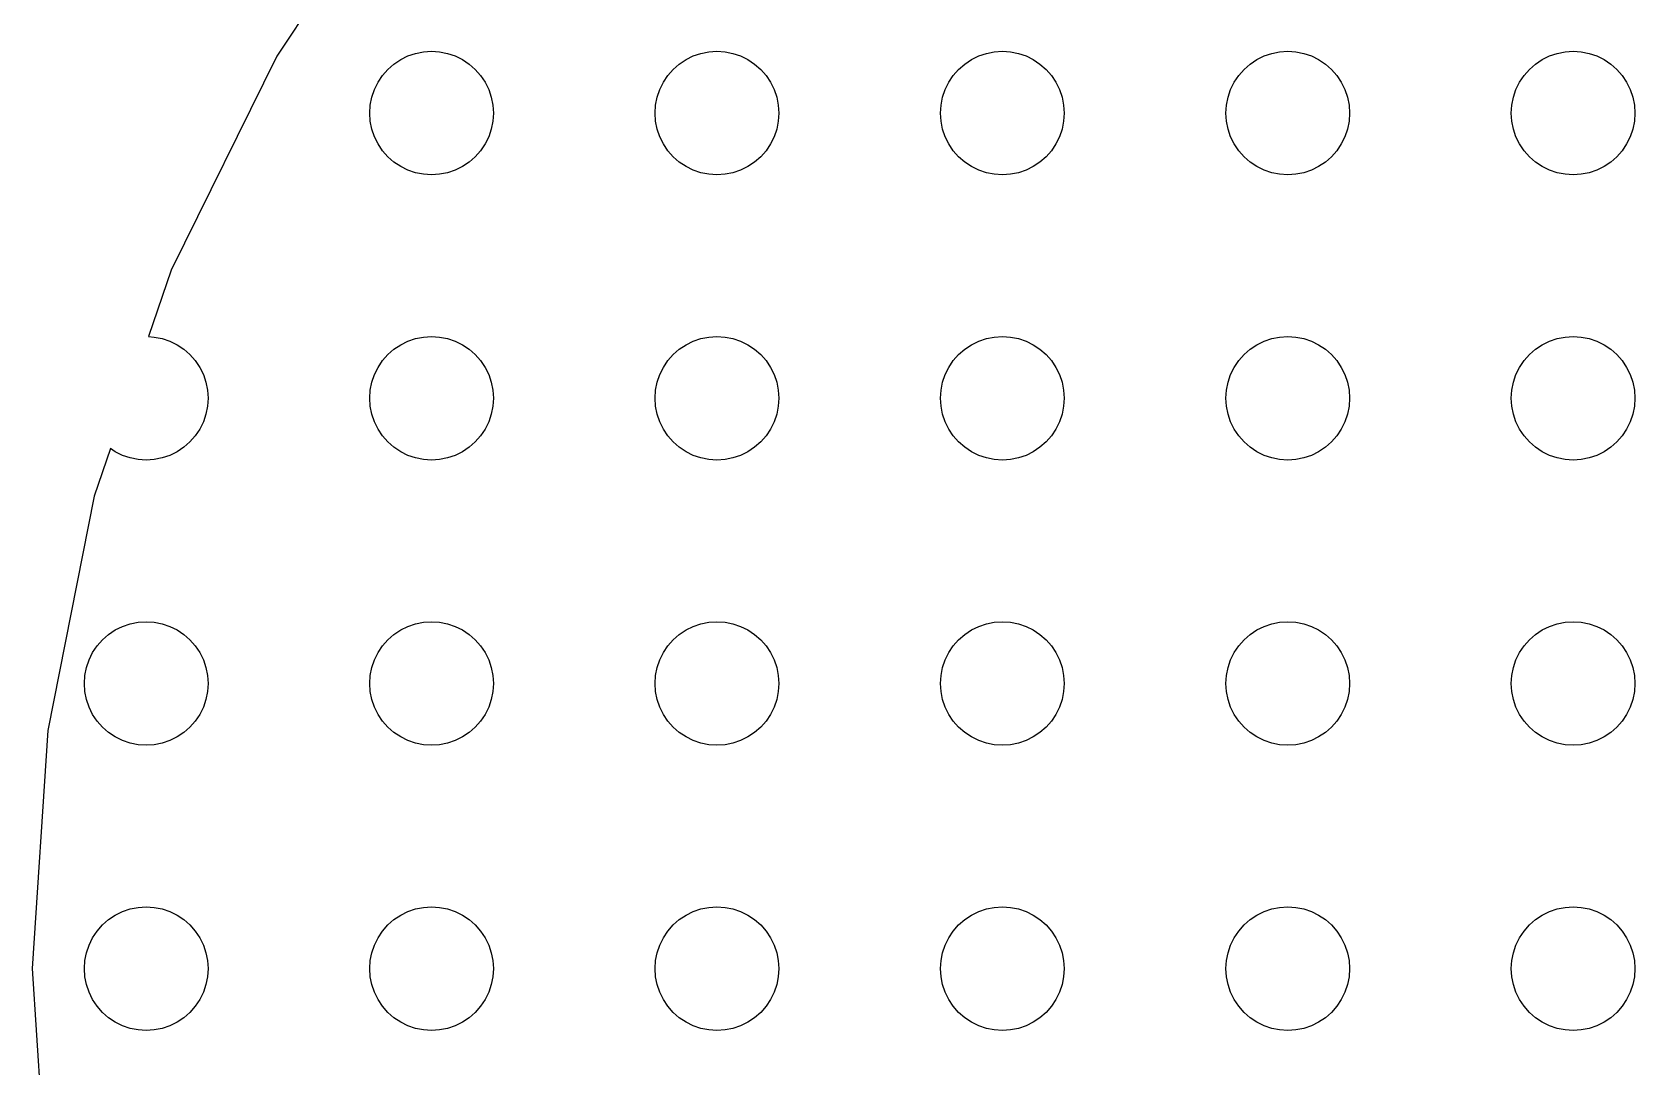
# Model space of a CAD drawing. Header units: metres. Extents: x -96 to 96, y -96 to 96.
# Drawn here: x -96 to -11.8, y -5.2 to 49.3 of the extents above; entities that cross this region are included whole.
import ezdxf

# ---------------------------------------------------------------- set-up
doc = ezdxf.new("R2010")
doc.units = ezdxf.units.M

msp = doc.modelspace()

# ---------------------------------------------------------------- linework, layer by layer
for p, q in [((-76.1619, 58.4411), (-83.1384, 48)), ((-76.2437, 48.0026), (-75.8412, 48.1393)), ((-75.8412, 48.1393), (-75.4242, 48.2222)), ((-75.4242, 48.2222), (-75, 48.25)), ((-75, 48.25), (-74.5758, 48.2222)), ((-74.5758, 48.2222), (-74.1588, 48.1393)), ((-74.1588, 48.1393), (-73.7563, 48.0026)), ((-61.2437, 48.0026), (-60.8412, 48.1393)), ((-60.8412, 48.1393), (-60.4242, 48.2222)), ((-60.4242, 48.2222), (-60, 48.25)), ((-60, 48.25), (-59.5758, 48.2222)), ((-59.5758, 48.2222), (-59.1588, 48.1393)), ((-59.1588, 48.1393), (-58.7563, 48.0026)), ((-46.2437, 48.0026), (-45.8412, 48.1393)), ((-45.8412, 48.1393), (-45.4242, 48.2222)), ((-45.4242, 48.2222), (-45, 48.25)), ((-45, 48.25), (-44.5758, 48.2222)), ((-44.5758, 48.2222), (-44.1588, 48.1393)), ((-44.1588, 48.1393), (-43.7563, 48.0026)), ((-31.2437, 48.0026), (-30.8412, 48.1393)), ((-30.8412, 48.1393), (-30.4242, 48.2222)), ((-30.4242, 48.2222), (-30, 48.25)), ((-30, 48.25), (-29.5758, 48.2222)), ((-29.5758, 48.2222), (-29.1588, 48.1393)), ((-29.1588, 48.1393), (-28.7563, 48.0026)), ((-16.2437, 48.0026), (-15.8412, 48.1393)), ((-15.8412, 48.1393), (-15.4242, 48.2222)), ((-15.4242, 48.2222), (-15, 48.25)), ((-15, 48.25), (-14.5758, 48.2222)), ((-14.5758, 48.2222), (-14.1588, 48.1393)), ((-14.1588, 48.1393), (-13.7563, 48.0026)), ((-83.1384, 48), (-88.6924, 36.7376)), ((-77.5784, 46.9785), (-77.2981, 47.2981)), ((-77.2981, 47.2981), (-76.9785, 47.5784)), ((-76.9785, 47.5784), (-76.625, 47.8146)), ((-76.625, 47.8146), (-76.2437, 48.0026)), ((-73.7563, 48.0026), (-73.375, 47.8146)), ((-73.375, 47.8146), (-73.0215, 47.5784)), ((-73.0215, 47.5784), (-72.7019, 47.2981)), ((-72.7019, 47.2981), (-72.4216, 46.9785)), ((-62.5784, 46.9785), (-62.2981, 47.2981)), ((-62.2981, 47.2981), (-61.9785, 47.5784)), ((-61.9785, 47.5784), (-61.625, 47.8146)), ((-61.625, 47.8146), (-61.2437, 48.0026)), ((-58.7563, 48.0026), (-58.375, 47.8146)), ((-58.375, 47.8146), (-58.0215, 47.5784)), ((-58.0215, 47.5784), (-57.7019, 47.2981)), ((-57.7019, 47.2981), (-57.4216, 46.9785)), ((-47.5784, 46.9785), (-47.2981, 47.2981)), ((-47.2981, 47.2981), (-46.9785, 47.5784)), ((-46.9785, 47.5784), (-46.625, 47.8146)), ((-46.625, 47.8146), (-46.2437, 48.0026)), ((-43.7563, 48.0026), (-43.375, 47.8146)), ((-43.375, 47.8146), (-43.0215, 47.5784)), ((-43.0215, 47.5784), (-42.7019, 47.2981)), ((-42.7019, 47.2981), (-42.4216, 46.9785)), ((-32.5784, 46.9785), (-32.2981, 47.2981)), ((-32.2981, 47.2981), (-31.9785, 47.5784)), ((-31.9785, 47.5784), (-31.625, 47.8146)), ((-31.625, 47.8146), (-31.2437, 48.0026)), ((-28.7563, 48.0026), (-28.375, 47.8146)), ((-28.375, 47.8146), (-28.0215, 47.5784)), ((-28.0215, 47.5784), (-27.7019, 47.2981)), ((-27.7019, 47.2981), (-27.4216, 46.9785)), ((-17.5784, 46.9785), (-17.2981, 47.2981)), ((-17.2981, 47.2981), (-16.9785, 47.5784)), ((-16.9785, 47.5784), (-16.625, 47.8146)), ((-16.625, 47.8146), (-16.2437, 48.0026)), ((-13.7563, 48.0026), (-13.375, 47.8146)), ((-13.375, 47.8146), (-13.0215, 47.5784)), ((-13.0215, 47.5784), (-12.7019, 47.2981)), ((-12.7019, 47.2981), (-12.4216, 46.9785)), ((-78.0026, 46.2437), (-77.8146, 46.625)), ((-77.8146, 46.625), (-77.5784, 46.9785)), ((-72.4216, 46.9785), (-72.1854, 46.625)), ((-72.1854, 46.625), (-71.9974, 46.2437)), ((-63.0026, 46.2437), (-62.8146, 46.625)), ((-62.8146, 46.625), (-62.5784, 46.9785)), ((-57.4216, 46.9785), (-57.1854, 46.625)), ((-57.1854, 46.625), (-56.9974, 46.2437)), ((-48.0026, 46.2437), (-47.8146, 46.625)), ((-47.8146, 46.625), (-47.5784, 46.9785)), ((-42.4216, 46.9785), (-42.1854, 46.625)), ((-42.1854, 46.625), (-41.9974, 46.2437)), ((-33.0026, 46.2437), (-32.8146, 46.625)), ((-32.8146, 46.625), (-32.5784, 46.9785)), ((-27.4216, 46.9785), (-27.1854, 46.625)), ((-27.1854, 46.625), (-26.9974, 46.2437)), ((-18.0026, 46.2437), (-17.8146, 46.625)), ((-17.8146, 46.625), (-17.5784, 46.9785)), ((-12.4216, 46.9785), (-12.1854, 46.625)), ((-12.1854, 46.625), (-11.9974, 46.2437)), ((-78.2222, 45.4242), (-78.1393, 45.8412)), ((-78.1393, 45.8412), (-78.0026, 46.2437)), ((-71.9974, 46.2437), (-71.8607, 45.8412)), ((-71.8607, 45.8412), (-71.7778, 45.4242)), ((-63.2222, 45.4242), (-63.1393, 45.8412)), ((-63.1393, 45.8412), (-63.0026, 46.2437)), ((-56.9974, 46.2437), (-56.8607, 45.8412)), ((-56.8607, 45.8412), (-56.7778, 45.4242)), ((-48.2222, 45.4242), (-48.1393, 45.8412)), ((-48.1393, 45.8412), (-48.0026, 46.2437)), ((-41.9974, 46.2437), (-41.8607, 45.8412)), ((-41.8607, 45.8412), (-41.7778, 45.4242)), ((-33.2222, 45.4242), (-33.1393, 45.8412)), ((-33.1393, 45.8412), (-33.0026, 46.2437)), ((-26.9974, 46.2437), (-26.8607, 45.8412)), ((-26.8607, 45.8412), (-26.7778, 45.4242)), ((-18.2222, 45.4242), (-18.1393, 45.8412)), ((-18.1393, 45.8412), (-18.0026, 46.2437)), ((-11.9974, 46.2437), (-11.8607, 45.8412)), ((-11.8607, 45.8412), (-11.7778, 45.4242)), ((-78.25, 45), (-78.2222, 45.4242)), ((-78.2222, 44.5758), (-78.25, 45)), ((-71.7778, 45.4242), (-71.75, 45)), ((-71.75, 45), (-71.7778, 44.5758)), ((-63.25, 45), (-63.2222, 45.4242)), ((-63.2222, 44.5758), (-63.25, 45)), ((-56.7778, 45.4242), (-56.75, 45)), ((-56.75, 45), (-56.7778, 44.5758)), ((-48.25, 45), (-48.2222, 45.4242)), ((-48.2222, 44.5758), (-48.25, 45)), ((-41.7778, 45.4242), (-41.75, 45)), ((-41.75, 45), (-41.7778, 44.5758)), ((-33.25, 45), (-33.2222, 45.4242)), ((-33.2222, 44.5758), (-33.25, 45)), ((-26.7778, 45.4242), (-26.75, 45)), ((-26.75, 45), (-26.7778, 44.5758)), ((-18.25, 45), (-18.2222, 45.4242)), ((-18.2222, 44.5758), (-18.25, 45)), ((-11.7778, 45.4242), (-11.75, 45)), ((-11.75, 45), (-11.7778, 44.5758)), ((-78.1393, 44.1588), (-78.2222, 44.5758)), ((-78.0026, 43.7563), (-78.1393, 44.1588)), ((-71.8607, 44.1588), (-71.9974, 43.7563)), ((-71.7778, 44.5758), (-71.8607, 44.1588)), ((-63.1393, 44.1588), (-63.2222, 44.5758)), ((-63.0026, 43.7563), (-63.1393, 44.1588)), ((-56.8607, 44.1588), (-56.9974, 43.7563)), ((-56.7778, 44.5758), (-56.8607, 44.1588)), ((-48.1393, 44.1588), (-48.2222, 44.5758)), ((-48.0026, 43.7563), (-48.1393, 44.1588)), ((-41.8607, 44.1588), (-41.9974, 43.7563)), ((-41.7778, 44.5758), (-41.8607, 44.1588)), ((-33.1393, 44.1588), (-33.2222, 44.5758)), ((-33.0026, 43.7563), (-33.1393, 44.1588)), ((-26.8607, 44.1588), (-26.9974, 43.7563)), ((-26.7778, 44.5758), (-26.8607, 44.1588)), ((-18.1393, 44.1588), (-18.2222, 44.5758)), ((-18.0026, 43.7563), (-18.1393, 44.1588)), ((-11.8607, 44.1588), (-11.9974, 43.7563)), ((-11.7778, 44.5758), (-11.8607, 44.1588)), ((-77.8146, 43.375), (-78.0026, 43.7563)), ((-77.5784, 43.0215), (-77.8146, 43.375)), ((-77.2981, 42.7019), (-77.5784, 43.0215)), ((-72.4216, 43.0215), (-72.7019, 42.7019)), ((-72.1854, 43.375), (-72.4216, 43.0215)), ((-71.9974, 43.7563), (-72.1854, 43.375)), ((-62.8146, 43.375), (-63.0026, 43.7563)), ((-62.5784, 43.0215), (-62.8146, 43.375)), ((-62.2981, 42.7019), (-62.5784, 43.0215)), ((-57.4216, 43.0215), (-57.7019, 42.7019)), ((-57.1854, 43.375), (-57.4216, 43.0215)), ((-56.9974, 43.7563), (-57.1854, 43.375)), ((-47.8146, 43.375), (-48.0026, 43.7563)), ((-47.5784, 43.0215), (-47.8146, 43.375)), ((-47.2981, 42.7019), (-47.5784, 43.0215)), ((-42.4216, 43.0215), (-42.7019, 42.7019)), ((-42.1854, 43.375), (-42.4216, 43.0215)), ((-41.9974, 43.7563), (-42.1854, 43.375)), ((-32.8146, 43.375), (-33.0026, 43.7563)), ((-32.5784, 43.0215), (-32.8146, 43.375)), ((-32.2981, 42.7019), (-32.5784, 43.0215)), ((-27.4216, 43.0215), (-27.7019, 42.7019)), ((-27.1854, 43.375), (-27.4216, 43.0215)), ((-26.9974, 43.7563), (-27.1854, 43.375)), ((-17.8146, 43.375), (-18.0026, 43.7563)), ((-17.5784, 43.0215), (-17.8146, 43.375)), ((-17.2981, 42.7019), (-17.5784, 43.0215)), ((-12.4216, 43.0215), (-12.7019, 42.7019)), ((-12.1854, 43.375), (-12.4216, 43.0215)), ((-11.9974, 43.7563), (-12.1854, 43.375)), ((-76.9785, 42.4216), (-77.2981, 42.7019)), ((-76.625, 42.1854), (-76.9785, 42.4216)), ((-76.2437, 41.9974), (-76.625, 42.1854)), ((-73.375, 42.1854), (-73.7563, 41.9974)), ((-73.0215, 42.4216), (-73.375, 42.1854)), ((-72.7019, 42.7019), (-73.0215, 42.4216)), ((-61.9785, 42.4216), (-62.2981, 42.7019)), ((-61.625, 42.1854), (-61.9785, 42.4216)), ((-61.2437, 41.9974), (-61.625, 42.1854)), ((-58.375, 42.1854), (-58.7563, 41.9974)), ((-58.0215, 42.4216), (-58.375, 42.1854)), ((-57.7019, 42.7019), (-58.0215, 42.4216)), ((-46.9785, 42.4216), (-47.2981, 42.7019)), ((-46.625, 42.1854), (-46.9785, 42.4216)), ((-46.2437, 41.9974), (-46.625, 42.1854)), ((-43.375, 42.1854), (-43.7563, 41.9974)), ((-43.0215, 42.4216), (-43.375, 42.1854)), ((-42.7019, 42.7019), (-43.0215, 42.4216)), ((-31.9785, 42.4216), (-32.2981, 42.7019)), ((-31.625, 42.1854), (-31.9785, 42.4216)), ((-31.2437, 41.9974), (-31.625, 42.1854)), ((-28.375, 42.1854), (-28.7563, 41.9974)), ((-28.0215, 42.4216), (-28.375, 42.1854)), ((-27.7019, 42.7019), (-28.0215, 42.4216)), ((-16.9785, 42.4216), (-17.2981, 42.7019)), ((-16.625, 42.1854), (-16.9785, 42.4216)), ((-16.2437, 41.9974), (-16.625, 42.1854)), ((-13.375, 42.1854), (-13.7563, 41.9974)), ((-13.0215, 42.4216), (-13.375, 42.1854)), ((-12.7019, 42.7019), (-13.0215, 42.4216)), ((-75.8412, 41.8607), (-76.2437, 41.9974)), ((-75.4242, 41.7778), (-75.8412, 41.8607)), ((-75, 41.75), (-75.4242, 41.7778)), ((-74.5758, 41.7778), (-75, 41.75)), ((-74.1588, 41.8607), (-74.5758, 41.7778)), ((-73.7563, 41.9974), (-74.1588, 41.8607)), ((-60.8412, 41.8607), (-61.2437, 41.9974)), ((-60.4242, 41.7778), (-60.8412, 41.8607)), ((-60, 41.75), (-60.4242, 41.7778)), ((-59.5758, 41.7778), (-60, 41.75)), ((-59.1588, 41.8607), (-59.5758, 41.7778)), ((-58.7563, 41.9974), (-59.1588, 41.8607)), ((-45.8412, 41.8607), (-46.2437, 41.9974)), ((-45.4242, 41.7778), (-45.8412, 41.8607)), ((-45, 41.75), (-45.4242, 41.7778)), ((-44.5758, 41.7778), (-45, 41.75)), ((-44.1588, 41.8607), (-44.5758, 41.7778)), ((-43.7563, 41.9974), (-44.1588, 41.8607)), ((-30.8412, 41.8607), (-31.2437, 41.9974)), ((-30.4242, 41.7778), (-30.8412, 41.8607)), ((-30, 41.75), (-30.4242, 41.7778)), ((-29.5758, 41.7778), (-30, 41.75)), ((-29.1588, 41.8607), (-29.5758, 41.7778)), ((-28.7563, 41.9974), (-29.1588, 41.8607)), ((-15.8412, 41.8607), (-16.2437, 41.9974)), ((-15.4242, 41.7778), (-15.8412, 41.8607)), ((-15, 41.75), (-15.4242, 41.7778)), ((-14.5758, 41.7778), (-15, 41.75)), ((-14.1588, 41.8607), (-14.5758, 41.7778)), ((-13.7563, 41.9974), (-14.1588, 41.8607)), ((-88.6924, 36.7376), (-89.879, 33.2421)), ((-89.879, 33.2421), (-89.5758, 33.2222)), ((-89.5758, 33.2222), (-89.1588, 33.1393)), ((-89.1588, 33.1393), (-88.7563, 33.0026)), ((-88.7563, 33.0026), (-88.375, 32.8146)), ((-76.625, 32.8146), (-76.2437, 33.0026)), ((-76.2437, 33.0026), (-75.8412, 33.1393)), ((-75.8412, 33.1393), (-75.4242, 33.2222)), ((-75.4242, 33.2222), (-75, 33.25)), ((-75, 33.25), (-74.5758, 33.2222)), ((-74.5758, 33.2222), (-74.1588, 33.1393)), ((-74.1588, 33.1393), (-73.7563, 33.0026)), ((-73.7563, 33.0026), (-73.375, 32.8146)), ((-61.625, 32.8146), (-61.2437, 33.0026)), ((-61.2437, 33.0026), (-60.8412, 33.1393)), ((-60.8412, 33.1393), (-60.4242, 33.2222)), ((-60.4242, 33.2222), (-60, 33.25)), ((-60, 33.25), (-59.5758, 33.2222)), ((-59.5758, 33.2222), (-59.1588, 33.1393)), ((-59.1588, 33.1393), (-58.7563, 33.0026)), ((-58.7563, 33.0026), (-58.375, 32.8146)), ((-46.625, 32.8146), (-46.2437, 33.0026)), ((-46.2437, 33.0026), (-45.8412, 33.1393)), ((-45.8412, 33.1393), (-45.4242, 33.2222)), ((-45.4242, 33.2222), (-45, 33.25)), ((-45, 33.25), (-44.5758, 33.2222)), ((-44.5758, 33.2222), (-44.1588, 33.1393)), ((-44.1588, 33.1393), (-43.7563, 33.0026)), ((-43.7563, 33.0026), (-43.375, 32.8146)), ((-31.625, 32.8146), (-31.2437, 33.0026)), ((-31.2437, 33.0026), (-30.8412, 33.1393)), ((-30.8412, 33.1393), (-30.4242, 33.2222)), ((-30.4242, 33.2222), (-30, 33.25)), ((-30, 33.25), (-29.5758, 33.2222)), ((-29.5758, 33.2222), (-29.1588, 33.1393)), ((-29.1588, 33.1393), (-28.7563, 33.0026)), ((-28.7563, 33.0026), (-28.375, 32.8146)), ((-16.625, 32.8146), (-16.2437, 33.0026)), ((-16.2437, 33.0026), (-15.8412, 33.1393)), ((-15.8412, 33.1393), (-15.4242, 33.2222)), ((-15.4242, 33.2222), (-15, 33.25)), ((-15, 33.25), (-14.5758, 33.2222)), ((-14.5758, 33.2222), (-14.1588, 33.1393)), ((-14.1588, 33.1393), (-13.7563, 33.0026)), ((-13.7563, 33.0026), (-13.375, 32.8146)), ((-88.375, 32.8146), (-88.0215, 32.5784)), ((-88.0215, 32.5784), (-87.7019, 32.2981)), ((-87.7019, 32.2981), (-87.4216, 31.9785)), ((-77.5784, 31.9785), (-77.2981, 32.2981)), ((-77.2981, 32.2981), (-76.9785, 32.5784)), ((-76.9785, 32.5784), (-76.625, 32.8146)), ((-73.375, 32.8146), (-73.0215, 32.5784)), ((-73.0215, 32.5784), (-72.7019, 32.2981)), ((-72.7019, 32.2981), (-72.4216, 31.9785)), ((-62.5784, 31.9785), (-62.2981, 32.2981)), ((-62.2981, 32.2981), (-61.9785, 32.5784)), ((-61.9785, 32.5784), (-61.625, 32.8146)), ((-58.375, 32.8146), (-58.0215, 32.5784)), ((-58.0215, 32.5784), (-57.7019, 32.2981)), ((-57.7019, 32.2981), (-57.4216, 31.9785)), ((-47.5784, 31.9785), (-47.2981, 32.2981)), ((-47.2981, 32.2981), (-46.9785, 32.5784)), ((-46.9785, 32.5784), (-46.625, 32.8146)), ((-43.375, 32.8146), (-43.0215, 32.5784)), ((-43.0215, 32.5784), (-42.7019, 32.2981)), ((-42.7019, 32.2981), (-42.4216, 31.9785)), ((-32.5784, 31.9785), (-32.2981, 32.2981)), ((-32.2981, 32.2981), (-31.9785, 32.5784)), ((-31.9785, 32.5784), (-31.625, 32.8146)), ((-28.375, 32.8146), (-28.0215, 32.5784)), ((-28.0215, 32.5784), (-27.7019, 32.2981)), ((-27.7019, 32.2981), (-27.4216, 31.9785)), ((-17.5784, 31.9785), (-17.2981, 32.2981)), ((-17.2981, 32.2981), (-16.9785, 32.5784)), ((-16.9785, 32.5784), (-16.625, 32.8146)), ((-13.375, 32.8146), (-13.0215, 32.5784)), ((-13.0215, 32.5784), (-12.7019, 32.2981)), ((-12.7019, 32.2981), (-12.4216, 31.9785)), ((-87.4216, 31.9785), (-87.1854, 31.625)), ((-87.1854, 31.625), (-86.9974, 31.2437)), ((-86.9974, 31.2437), (-86.8607, 30.8412)), ((-78.1393, 30.8412), (-78.0026, 31.2437)), ((-78.0026, 31.2437), (-77.8146, 31.625)), ((-77.8146, 31.625), (-77.5784, 31.9785)), ((-72.4216, 31.9785), (-72.1854, 31.625)), ((-72.1854, 31.625), (-71.9974, 31.2437)), ((-71.9974, 31.2437), (-71.8607, 30.8412)), ((-63.1393, 30.8412), (-63.0026, 31.2437)), ((-63.0026, 31.2437), (-62.8146, 31.625)), ((-62.8146, 31.625), (-62.5784, 31.9785)), ((-57.4216, 31.9785), (-57.1854, 31.625)), ((-57.1854, 31.625), (-56.9974, 31.2437)), ((-56.9974, 31.2437), (-56.8607, 30.8412)), ((-48.1393, 30.8412), (-48.0026, 31.2437)), ((-48.0026, 31.2437), (-47.8146, 31.625)), ((-47.8146, 31.625), (-47.5784, 31.9785)), ((-42.4216, 31.9785), (-42.1854, 31.625)), ((-42.1854, 31.625), (-41.9974, 31.2437)), ((-41.9974, 31.2437), (-41.8607, 30.8412)), ((-33.1393, 30.8412), (-33.0026, 31.2437)), ((-33.0026, 31.2437), (-32.8146, 31.625)), ((-32.8146, 31.625), (-32.5784, 31.9785)), ((-27.4216, 31.9785), (-27.1854, 31.625)), ((-27.1854, 31.625), (-26.9974, 31.2437)), ((-26.9974, 31.2437), (-26.8607, 30.8412)), ((-18.1393, 30.8412), (-18.0026, 31.2437)), ((-18.0026, 31.2437), (-17.8146, 31.625)), ((-17.8146, 31.625), (-17.5784, 31.9785)), ((-12.4216, 31.9785), (-12.1854, 31.625)), ((-12.1854, 31.625), (-11.9974, 31.2437)), ((-11.9974, 31.2437), (-11.8607, 30.8412)), ((-86.8607, 30.8412), (-86.7778, 30.4242)), ((-86.7778, 30.4242), (-86.75, 30)), ((-78.25, 30), (-78.2222, 30.4242)), ((-78.2222, 30.4242), (-78.1393, 30.8412)), ((-71.8607, 30.8412), (-71.7778, 30.4242)), ((-71.7778, 30.4242), (-71.75, 30)), ((-63.25, 30), (-63.2222, 30.4242)), ((-63.2222, 30.4242), (-63.1393, 30.8412)), ((-56.8607, 30.8412), (-56.7778, 30.4242)), ((-56.7778, 30.4242), (-56.75, 30)), ((-48.25, 30), (-48.2222, 30.4242)), ((-48.2222, 30.4242), (-48.1393, 30.8412)), ((-41.8607, 30.8412), (-41.7778, 30.4242)), ((-41.7778, 30.4242), (-41.75, 30)), ((-33.25, 30), (-33.2222, 30.4242)), ((-33.2222, 30.4242), (-33.1393, 30.8412)), ((-26.8607, 30.8412), (-26.7778, 30.4242)), ((-26.7778, 30.4242), (-26.75, 30)), ((-18.25, 30), (-18.2222, 30.4242)), ((-18.2222, 30.4242), (-18.1393, 30.8412)), ((-11.8607, 30.8412), (-11.7778, 30.4242)), ((-11.7778, 30.4242), (-11.75, 30)), ((-86.7778, 29.5758), (-86.8607, 29.1588)), ((-86.75, 30), (-86.7778, 29.5758)), ((-78.2222, 29.5758), (-78.25, 30)), ((-78.1393, 29.1588), (-78.2222, 29.5758)), ((-71.7778, 29.5758), (-71.8607, 29.1588)), ((-71.75, 30), (-71.7778, 29.5758)), ((-63.2222, 29.5758), (-63.25, 30)), ((-63.1393, 29.1588), (-63.2222, 29.5758)), ((-56.7778, 29.5758), (-56.8607, 29.1588)), ((-56.75, 30), (-56.7778, 29.5758)), ((-48.2222, 29.5758), (-48.25, 30)), ((-48.1393, 29.1588), (-48.2222, 29.5758)), ((-41.7778, 29.5758), (-41.8607, 29.1588)), ((-41.75, 30), (-41.7778, 29.5758)), ((-33.2222, 29.5758), (-33.25, 30)), ((-33.1393, 29.1588), (-33.2222, 29.5758)), ((-26.7778, 29.5758), (-26.8607, 29.1588)), ((-26.75, 30), (-26.7778, 29.5758)), ((-18.2222, 29.5758), (-18.25, 30)), ((-18.1393, 29.1588), (-18.2222, 29.5758)), ((-11.7778, 29.5758), (-11.8607, 29.1588)), ((-11.75, 30), (-11.7778, 29.5758)), ((-86.9974, 28.7563), (-87.1854, 28.375)), ((-86.8607, 29.1588), (-86.9974, 28.7563)), ((-78.0026, 28.7563), (-78.1393, 29.1588)), ((-77.8146, 28.375), (-78.0026, 28.7563)), ((-71.9974, 28.7563), (-72.1854, 28.375)), ((-71.8607, 29.1588), (-71.9974, 28.7563)), ((-63.0026, 28.7563), (-63.1393, 29.1588)), ((-62.8146, 28.375), (-63.0026, 28.7563)), ((-56.9974, 28.7563), (-57.1854, 28.375)), ((-56.8607, 29.1588), (-56.9974, 28.7563)), ((-48.0026, 28.7563), (-48.1393, 29.1588)), ((-47.8146, 28.375), (-48.0026, 28.7563)), ((-41.9974, 28.7563), (-42.1854, 28.375)), ((-41.8607, 29.1588), (-41.9974, 28.7563)), ((-33.0026, 28.7563), (-33.1393, 29.1588)), ((-32.8146, 28.375), (-33.0026, 28.7563)), ((-26.9974, 28.7563), (-27.1854, 28.375)), ((-26.8607, 29.1588), (-26.9974, 28.7563)), ((-18.0026, 28.7563), (-18.1393, 29.1588)), ((-17.8146, 28.375), (-18.0026, 28.7563)), ((-11.9974, 28.7563), (-12.1854, 28.375)), ((-11.8607, 29.1588), (-11.9974, 28.7563)), ((-87.4216, 28.0215), (-87.7019, 27.7019)), ((-87.1854, 28.375), (-87.4216, 28.0215)), ((-77.5784, 28.0215), (-77.8146, 28.375)), ((-77.2981, 27.7019), (-77.5784, 28.0215)), ((-72.4216, 28.0215), (-72.7019, 27.7019)), ((-72.1854, 28.375), (-72.4216, 28.0215)), ((-62.5784, 28.0215), (-62.8146, 28.375)), ((-62.2981, 27.7019), (-62.5784, 28.0215)), ((-57.4216, 28.0215), (-57.7019, 27.7019)), ((-57.1854, 28.375), (-57.4216, 28.0215)), ((-47.5784, 28.0215), (-47.8146, 28.375)), ((-47.2981, 27.7019), (-47.5784, 28.0215)), ((-42.4216, 28.0215), (-42.7019, 27.7019)), ((-42.1854, 28.375), (-42.4216, 28.0215)), ((-32.5784, 28.0215), (-32.8146, 28.375)), ((-32.2981, 27.7019), (-32.5784, 28.0215)), ((-27.4216, 28.0215), (-27.7019, 27.7019)), ((-27.1854, 28.375), (-27.4216, 28.0215)), ((-17.5784, 28.0215), (-17.8146, 28.375)), ((-17.2981, 27.7019), (-17.5784, 28.0215)), ((-12.4216, 28.0215), (-12.7019, 27.7019)), ((-12.1854, 28.375), (-12.4216, 28.0215)), ((-91.8777, 27.3542), (-92.7289, 24.8466)), ((-91.625, 27.1854), (-91.8777, 27.3542)), ((-91.2437, 26.9974), (-91.625, 27.1854)), ((-90.8412, 26.8607), (-91.2437, 26.9974)), ((-88.7563, 26.9974), (-89.1588, 26.8607)), ((-88.375, 27.1854), (-88.7563, 26.9974)), ((-88.0215, 27.4216), (-88.375, 27.1854)), ((-87.7019, 27.7019), (-88.0215, 27.4216)), ((-76.9785, 27.4216), (-77.2981, 27.7019)), ((-76.625, 27.1854), (-76.9785, 27.4216)), ((-76.2437, 26.9974), (-76.625, 27.1854)), ((-75.8412, 26.8607), (-76.2437, 26.9974)), ((-73.7563, 26.9974), (-74.1588, 26.8607)), ((-73.375, 27.1854), (-73.7563, 26.9974)), ((-73.0215, 27.4216), (-73.375, 27.1854)), ((-72.7019, 27.7019), (-73.0215, 27.4216)), ((-61.9785, 27.4216), (-62.2981, 27.7019)), ((-61.625, 27.1854), (-61.9785, 27.4216)), ((-61.2437, 26.9974), (-61.625, 27.1854)), ((-60.8412, 26.8607), (-61.2437, 26.9974)), ((-58.7563, 26.9974), (-59.1588, 26.8607)), ((-58.375, 27.1854), (-58.7563, 26.9974)), ((-58.0215, 27.4216), (-58.375, 27.1854)), ((-57.7019, 27.7019), (-58.0215, 27.4216)), ((-46.9785, 27.4216), (-47.2981, 27.7019)), ((-46.625, 27.1854), (-46.9785, 27.4216)), ((-46.2437, 26.9974), (-46.625, 27.1854)), ((-45.8412, 26.8607), (-46.2437, 26.9974)), ((-43.7563, 26.9974), (-44.1588, 26.8607)), ((-43.375, 27.1854), (-43.7563, 26.9974)), ((-43.0215, 27.4216), (-43.375, 27.1854)), ((-42.7019, 27.7019), (-43.0215, 27.4216)), ((-31.9785, 27.4216), (-32.2981, 27.7019)), ((-31.625, 27.1854), (-31.9785, 27.4216)), ((-31.2437, 26.9974), (-31.625, 27.1854)), ((-30.8412, 26.8607), (-31.2437, 26.9974)), ((-28.7563, 26.9974), (-29.1588, 26.8607)), ((-28.375, 27.1854), (-28.7563, 26.9974)), ((-28.0215, 27.4216), (-28.375, 27.1854)), ((-27.7019, 27.7019), (-28.0215, 27.4216)), ((-16.9785, 27.4216), (-17.2981, 27.7019)), ((-16.625, 27.1854), (-16.9785, 27.4216)), ((-16.2437, 26.9974), (-16.625, 27.1854)), ((-15.8412, 26.8607), (-16.2437, 26.9974)), ((-13.7563, 26.9974), (-14.1588, 26.8607)), ((-13.375, 27.1854), (-13.7563, 26.9974)), ((-13.0215, 27.4216), (-13.375, 27.1854)), ((-12.7019, 27.7019), (-13.0215, 27.4216)), ((-90.4242, 26.7778), (-90.8412, 26.8607)), ((-90, 26.75), (-90.4242, 26.7778)), ((-89.5758, 26.7778), (-90, 26.75)), ((-89.1588, 26.8607), (-89.5758, 26.7778)), ((-75.4242, 26.7778), (-75.8412, 26.8607)), ((-75, 26.75), (-75.4242, 26.7778)), ((-74.5758, 26.7778), (-75, 26.75)), ((-74.1588, 26.8607), (-74.5758, 26.7778)), ((-60.4242, 26.7778), (-60.8412, 26.8607)), ((-60, 26.75), (-60.4242, 26.7778)), ((-59.5758, 26.7778), (-60, 26.75)), ((-59.1588, 26.8607), (-59.5758, 26.7778)), ((-45.4242, 26.7778), (-45.8412, 26.8607)), ((-45, 26.75), (-45.4242, 26.7778)), ((-44.5758, 26.7778), (-45, 26.75)), ((-44.1588, 26.8607), (-44.5758, 26.7778)), ((-30.4242, 26.7778), (-30.8412, 26.8607)), ((-30, 26.75), (-30.4242, 26.7778)), ((-29.5758, 26.7778), (-30, 26.75)), ((-29.1588, 26.8607), (-29.5758, 26.7778)), ((-15.4242, 26.7778), (-15.8412, 26.8607)), ((-15, 26.75), (-15.4242, 26.7778)), ((-14.5758, 26.7778), (-15, 26.75)), ((-14.1588, 26.8607), (-14.5758, 26.7778)), ((-92.7289, 24.8466), (-95.1787, 12.5305)), ((-91.9785, 17.5784), (-91.625, 17.8146)), ((-91.625, 17.8146), (-91.2437, 18.0026)), ((-91.2437, 18.0026), (-90.8412, 18.1393)), ((-90.8412, 18.1393), (-90.4242, 18.2222)), ((-90.4242, 18.2222), (-90, 18.25)), ((-90, 18.25), (-89.5758, 18.2222)), ((-89.5758, 18.2222), (-89.1588, 18.1393)), ((-89.1588, 18.1393), (-88.7563, 18.0026)), ((-88.7563, 18.0026), (-88.375, 17.8146)), ((-88.375, 17.8146), (-88.0215, 17.5784)), ((-76.9785, 17.5784), (-76.625, 17.8146)), ((-76.625, 17.8146), (-76.2437, 18.0026)), ((-76.2437, 18.0026), (-75.8412, 18.1393)), ((-75.8412, 18.1393), (-75.4242, 18.2222)), ((-75.4242, 18.2222), (-75, 18.25)), ((-75, 18.25), (-74.5758, 18.2222)), ((-74.5758, 18.2222), (-74.1588, 18.1393)), ((-74.1588, 18.1393), (-73.7563, 18.0026)), ((-73.7563, 18.0026), (-73.375, 17.8146)), ((-73.375, 17.8146), (-73.0215, 17.5784)), ((-61.9785, 17.5784), (-61.625, 17.8146)), ((-61.625, 17.8146), (-61.2437, 18.0026)), ((-61.2437, 18.0026), (-60.8412, 18.1393)), ((-60.8412, 18.1393), (-60.4242, 18.2222)), ((-60.4242, 18.2222), (-60, 18.25)), ((-60, 18.25), (-59.5758, 18.2222)), ((-59.5758, 18.2222), (-59.1588, 18.1393)), ((-59.1588, 18.1393), (-58.7563, 18.0026)), ((-58.7563, 18.0026), (-58.375, 17.8146)), ((-58.375, 17.8146), (-58.0215, 17.5784)), ((-46.9785, 17.5784), (-46.625, 17.8146)), ((-46.625, 17.8146), (-46.2437, 18.0026)), ((-46.2437, 18.0026), (-45.8412, 18.1393)), ((-45.8412, 18.1393), (-45.4242, 18.2222)), ((-45.4242, 18.2222), (-45, 18.25)), ((-45, 18.25), (-44.5758, 18.2222)), ((-44.5758, 18.2222), (-44.1588, 18.1393)), ((-44.1588, 18.1393), (-43.7563, 18.0026)), ((-43.7563, 18.0026), (-43.375, 17.8146)), ((-43.375, 17.8146), (-43.0215, 17.5784)), ((-31.9785, 17.5784), (-31.625, 17.8146)), ((-31.625, 17.8146), (-31.2437, 18.0026)), ((-31.2437, 18.0026), (-30.8412, 18.1393)), ((-30.8412, 18.1393), (-30.4242, 18.2222)), ((-30.4242, 18.2222), (-30, 18.25)), ((-30, 18.25), (-29.5758, 18.2222)), ((-29.5758, 18.2222), (-29.1588, 18.1393)), ((-29.1588, 18.1393), (-28.7563, 18.0026)), ((-28.7563, 18.0026), (-28.375, 17.8146)), ((-28.375, 17.8146), (-28.0215, 17.5784)), ((-16.9785, 17.5784), (-16.625, 17.8146)), ((-16.625, 17.8146), (-16.2437, 18.0026)), ((-16.2437, 18.0026), (-15.8412, 18.1393)), ((-15.8412, 18.1393), (-15.4242, 18.2222)), ((-15.4242, 18.2222), (-15, 18.25)), ((-15, 18.25), (-14.5758, 18.2222)), ((-14.5758, 18.2222), (-14.1588, 18.1393)), ((-14.1588, 18.1393), (-13.7563, 18.0026)), ((-13.7563, 18.0026), (-13.375, 17.8146)), ((-13.375, 17.8146), (-13.0215, 17.5784)), ((-92.8146, 16.625), (-92.5784, 16.9785)), ((-92.5784, 16.9785), (-92.2981, 17.2981)), ((-92.2981, 17.2981), (-91.9785, 17.5784)), ((-88.0215, 17.5784), (-87.7019, 17.2981)), ((-87.7019, 17.2981), (-87.4216, 16.9785)), ((-87.4216, 16.9785), (-87.1854, 16.625)), ((-77.8146, 16.625), (-77.5784, 16.9785)), ((-77.5784, 16.9785), (-77.2981, 17.2981)), ((-77.2981, 17.2981), (-76.9785, 17.5784)), ((-73.0215, 17.5784), (-72.7019, 17.2981)), ((-72.7019, 17.2981), (-72.4216, 16.9785)), ((-72.4216, 16.9785), (-72.1854, 16.625)), ((-62.8146, 16.625), (-62.5784, 16.9785)), ((-62.5784, 16.9785), (-62.2981, 17.2981)), ((-62.2981, 17.2981), (-61.9785, 17.5784)), ((-58.0215, 17.5784), (-57.7019, 17.2981)), ((-57.7019, 17.2981), (-57.4216, 16.9785)), ((-57.4216, 16.9785), (-57.1854, 16.625)), ((-47.8146, 16.625), (-47.5784, 16.9785)), ((-47.5784, 16.9785), (-47.2981, 17.2981)), ((-47.2981, 17.2981), (-46.9785, 17.5784)), ((-43.0215, 17.5784), (-42.7019, 17.2981)), ((-42.7019, 17.2981), (-42.4216, 16.9785)), ((-42.4216, 16.9785), (-42.1854, 16.625)), ((-32.8146, 16.625), (-32.5784, 16.9785)), ((-32.5784, 16.9785), (-32.2981, 17.2981)), ((-32.2981, 17.2981), (-31.9785, 17.5784)), ((-28.0215, 17.5784), (-27.7019, 17.2981)), ((-27.7019, 17.2981), (-27.4216, 16.9785)), ((-27.4216, 16.9785), (-27.1854, 16.625)), ((-17.8146, 16.625), (-17.5784, 16.9785)), ((-17.5784, 16.9785), (-17.2981, 17.2981)), ((-17.2981, 17.2981), (-16.9785, 17.5784)), ((-13.0215, 17.5784), (-12.7019, 17.2981)), ((-12.7019, 17.2981), (-12.4216, 16.9785)), ((-12.4216, 16.9785), (-12.1854, 16.625)), ((-93.1393, 15.8412), (-93.0026, 16.2437)), ((-93.0026, 16.2437), (-92.8146, 16.625)), ((-87.1854, 16.625), (-86.9974, 16.2437)), ((-86.9974, 16.2437), (-86.8607, 15.8412)), ((-78.1393, 15.8412), (-78.0026, 16.2437)), ((-78.0026, 16.2437), (-77.8146, 16.625)), ((-72.1854, 16.625), (-71.9974, 16.2437)), ((-71.9974, 16.2437), (-71.8607, 15.8412)), ((-63.1393, 15.8412), (-63.0026, 16.2437)), ((-63.0026, 16.2437), (-62.8146, 16.625)), ((-57.1854, 16.625), (-56.9974, 16.2437)), ((-56.9974, 16.2437), (-56.8607, 15.8412)), ((-48.1393, 15.8412), (-48.0026, 16.2437)), ((-48.0026, 16.2437), (-47.8146, 16.625)), ((-42.1854, 16.625), (-41.9974, 16.2437)), ((-41.9974, 16.2437), (-41.8607, 15.8412)), ((-33.1393, 15.8412), (-33.0026, 16.2437)), ((-33.0026, 16.2437), (-32.8146, 16.625)), ((-27.1854, 16.625), (-26.9974, 16.2437)), ((-26.9974, 16.2437), (-26.8607, 15.8412)), ((-18.1393, 15.8412), (-18.0026, 16.2437)), ((-18.0026, 16.2437), (-17.8146, 16.625)), ((-12.1854, 16.625), (-11.9974, 16.2437)), ((-11.9974, 16.2437), (-11.8607, 15.8412)), ((-93.25, 15), (-93.2222, 15.4242)), ((-93.2222, 15.4242), (-93.1393, 15.8412)), ((-86.8607, 15.8412), (-86.7778, 15.4242)), ((-86.7778, 15.4242), (-86.75, 15)), ((-78.25, 15), (-78.2222, 15.4242)), ((-78.2222, 15.4242), (-78.1393, 15.8412)), ((-71.8607, 15.8412), (-71.7778, 15.4242)), ((-71.7778, 15.4242), (-71.75, 15)), ((-63.25, 15), (-63.2222, 15.4242)), ((-63.2222, 15.4242), (-63.1393, 15.8412)), ((-56.8607, 15.8412), (-56.7778, 15.4242)), ((-56.7778, 15.4242), (-56.75, 15)), ((-48.25, 15), (-48.2222, 15.4242)), ((-48.2222, 15.4242), (-48.1393, 15.8412)), ((-41.8607, 15.8412), (-41.7778, 15.4242)), ((-41.7778, 15.4242), (-41.75, 15)), ((-33.25, 15), (-33.2222, 15.4242)), ((-33.2222, 15.4242), (-33.1393, 15.8412)), ((-26.8607, 15.8412), (-26.7778, 15.4242)), ((-26.7778, 15.4242), (-26.75, 15)), ((-18.25, 15), (-18.2222, 15.4242)), ((-18.2222, 15.4242), (-18.1393, 15.8412)), ((-11.8607, 15.8412), (-11.7778, 15.4242)), ((-11.7778, 15.4242), (-11.75, 15)), ((-93.2222, 14.5758), (-93.25, 15)), ((-93.1393, 14.1588), (-93.2222, 14.5758)), ((-86.7778, 14.5758), (-86.8607, 14.1588)), ((-86.75, 15), (-86.7778, 14.5758)), ((-78.2222, 14.5758), (-78.25, 15)), ((-78.1393, 14.1588), (-78.2222, 14.5758)), ((-71.7778, 14.5758), (-71.8607, 14.1588)), ((-71.75, 15), (-71.7778, 14.5758)), ((-63.2222, 14.5758), (-63.25, 15)), ((-63.1393, 14.1588), (-63.2222, 14.5758)), ((-56.7778, 14.5758), (-56.8607, 14.1588)), ((-56.75, 15), (-56.7778, 14.5758)), ((-48.2222, 14.5758), (-48.25, 15)), ((-48.1393, 14.1588), (-48.2222, 14.5758)), ((-41.7778, 14.5758), (-41.8607, 14.1588)), ((-41.75, 15), (-41.7778, 14.5758)), ((-33.2222, 14.5758), (-33.25, 15)), ((-33.1393, 14.1588), (-33.2222, 14.5758)), ((-26.7778, 14.5758), (-26.8607, 14.1588)), ((-26.75, 15), (-26.7778, 14.5758)), ((-18.2222, 14.5758), (-18.25, 15)), ((-18.1393, 14.1588), (-18.2222, 14.5758)), ((-11.7778, 14.5758), (-11.8607, 14.1588)), ((-11.75, 15), (-11.7778, 14.5758)), ((-93.0026, 13.7563), (-93.1393, 14.1588)), ((-92.8146, 13.375), (-93.0026, 13.7563)), ((-86.9974, 13.7563), (-87.1854, 13.375)), ((-86.8607, 14.1588), (-86.9974, 13.7563)), ((-78.0026, 13.7563), (-78.1393, 14.1588)), ((-77.8146, 13.375), (-78.0026, 13.7563)), ((-71.9974, 13.7563), (-72.1854, 13.375)), ((-71.8607, 14.1588), (-71.9974, 13.7563)), ((-63.0026, 13.7563), (-63.1393, 14.1588)), ((-62.8146, 13.375), (-63.0026, 13.7563)), ((-56.9974, 13.7563), (-57.1854, 13.375)), ((-56.8607, 14.1588), (-56.9974, 13.7563)), ((-48.0026, 13.7563), (-48.1393, 14.1588)), ((-47.8146, 13.375), (-48.0026, 13.7563)), ((-41.9974, 13.7563), (-42.1854, 13.375)), ((-41.8607, 14.1588), (-41.9974, 13.7563)), ((-33.0026, 13.7563), (-33.1393, 14.1588)), ((-32.8146, 13.375), (-33.0026, 13.7563)), ((-26.9974, 13.7563), (-27.1854, 13.375)), ((-26.8607, 14.1588), (-26.9974, 13.7563)), ((-18.0026, 13.7563), (-18.1393, 14.1588)), ((-17.8146, 13.375), (-18.0026, 13.7563)), ((-11.9974, 13.7563), (-12.1854, 13.375)), ((-11.8607, 14.1588), (-11.9974, 13.7563)), ((-92.5784, 13.0215), (-92.8146, 13.375)), ((-92.2981, 12.7019), (-92.5784, 13.0215)), ((-91.9785, 12.4216), (-92.2981, 12.7019)), ((-87.7019, 12.7019), (-88.0215, 12.4216)), ((-87.4216, 13.0215), (-87.7019, 12.7019)), ((-87.1854, 13.375), (-87.4216, 13.0215)), ((-77.5784, 13.0215), (-77.8146, 13.375)), ((-77.2981, 12.7019), (-77.5784, 13.0215)), ((-76.9785, 12.4216), (-77.2981, 12.7019)), ((-72.7019, 12.7019), (-73.0215, 12.4216)), ((-72.4216, 13.0215), (-72.7019, 12.7019)), ((-72.1854, 13.375), (-72.4216, 13.0215)), ((-62.5784, 13.0215), (-62.8146, 13.375)), ((-62.2981, 12.7019), (-62.5784, 13.0215)), ((-61.9785, 12.4216), (-62.2981, 12.7019)), ((-57.7019, 12.7019), (-58.0215, 12.4216)), ((-57.4216, 13.0215), (-57.7019, 12.7019)), ((-57.1854, 13.375), (-57.4216, 13.0215)), ((-47.5784, 13.0215), (-47.8146, 13.375)), ((-47.2981, 12.7019), (-47.5784, 13.0215)), ((-46.9785, 12.4216), (-47.2981, 12.7019)), ((-42.7019, 12.7019), (-43.0215, 12.4216)), ((-42.4216, 13.0215), (-42.7019, 12.7019)), ((-42.1854, 13.375), (-42.4216, 13.0215)), ((-32.5784, 13.0215), (-32.8146, 13.375)), ((-32.2981, 12.7019), (-32.5784, 13.0215)), ((-31.9785, 12.4216), (-32.2981, 12.7019)), ((-27.7019, 12.7019), (-28.0215, 12.4216)), ((-27.4216, 13.0215), (-27.7019, 12.7019)), ((-27.1854, 13.375), (-27.4216, 13.0215)), ((-17.5784, 13.0215), (-17.8146, 13.375)), ((-17.2981, 12.7019), (-17.5784, 13.0215)), ((-16.9785, 12.4216), (-17.2981, 12.7019)), ((-12.7019, 12.7019), (-13.0215, 12.4216)), ((-12.4216, 13.0215), (-12.7019, 12.7019)), ((-12.1854, 13.375), (-12.4216, 13.0215)), ((-95.1787, 12.5305), (-96, 0)), ((-91.625, 12.1854), (-91.9785, 12.4216)), ((-91.2437, 11.9974), (-91.625, 12.1854)), ((-90.8412, 11.8607), (-91.2437, 11.9974)), ((-90.4242, 11.7778), (-90.8412, 11.8607)), ((-89.1588, 11.8607), (-89.5758, 11.7778)), ((-88.7563, 11.9974), (-89.1588, 11.8607)), ((-88.375, 12.1854), (-88.7563, 11.9974)), ((-88.0215, 12.4216), (-88.375, 12.1854)), ((-76.625, 12.1854), (-76.9785, 12.4216)), ((-76.2437, 11.9974), (-76.625, 12.1854)), ((-75.8412, 11.8607), (-76.2437, 11.9974)), ((-75.4242, 11.7778), (-75.8412, 11.8607)), ((-74.1588, 11.8607), (-74.5758, 11.7778)), ((-73.7563, 11.9974), (-74.1588, 11.8607)), ((-73.375, 12.1854), (-73.7563, 11.9974)), ((-73.0215, 12.4216), (-73.375, 12.1854)), ((-61.625, 12.1854), (-61.9785, 12.4216)), ((-61.2437, 11.9974), (-61.625, 12.1854)), ((-60.8412, 11.8607), (-61.2437, 11.9974)), ((-60.4242, 11.7778), (-60.8412, 11.8607)), ((-59.1588, 11.8607), (-59.5758, 11.7778)), ((-58.7563, 11.9974), (-59.1588, 11.8607)), ((-58.375, 12.1854), (-58.7563, 11.9974)), ((-58.0215, 12.4216), (-58.375, 12.1854)), ((-46.625, 12.1854), (-46.9785, 12.4216)), ((-46.2437, 11.9974), (-46.625, 12.1854)), ((-45.8412, 11.8607), (-46.2437, 11.9974)), ((-45.4242, 11.7778), (-45.8412, 11.8607)), ((-44.1588, 11.8607), (-44.5758, 11.7778)), ((-43.7563, 11.9974), (-44.1588, 11.8607)), ((-43.375, 12.1854), (-43.7563, 11.9974)), ((-43.0215, 12.4216), (-43.375, 12.1854)), ((-31.625, 12.1854), (-31.9785, 12.4216)), ((-31.2437, 11.9974), (-31.625, 12.1854)), ((-30.8412, 11.8607), (-31.2437, 11.9974)), ((-30.4242, 11.7778), (-30.8412, 11.8607)), ((-29.1588, 11.8607), (-29.5758, 11.7778)), ((-28.7563, 11.9974), (-29.1588, 11.8607)), ((-28.375, 12.1854), (-28.7563, 11.9974)), ((-28.0215, 12.4216), (-28.375, 12.1854)), ((-16.625, 12.1854), (-16.9785, 12.4216)), ((-16.2437, 11.9974), (-16.625, 12.1854)), ((-15.8412, 11.8607), (-16.2437, 11.9974)), ((-15.4242, 11.7778), (-15.8412, 11.8607)), ((-14.1588, 11.8607), (-14.5758, 11.7778)), ((-13.7563, 11.9974), (-14.1588, 11.8607)), ((-13.375, 12.1854), (-13.7563, 11.9974)), ((-13.0215, 12.4216), (-13.375, 12.1854)), ((-90, 11.75), (-90.4242, 11.7778)), ((-89.5758, 11.7778), (-90, 11.75)), ((-75, 11.75), (-75.4242, 11.7778)), ((-74.5758, 11.7778), (-75, 11.75)), ((-60, 11.75), (-60.4242, 11.7778)), ((-59.5758, 11.7778), (-60, 11.75)), ((-45, 11.75), (-45.4242, 11.7778)), ((-44.5758, 11.7778), (-45, 11.75)), ((-30, 11.75), (-30.4242, 11.7778)), ((-29.5758, 11.7778), (-30, 11.75)), ((-15, 11.75), (-15.4242, 11.7778)), ((-14.5758, 11.7778), (-15, 11.75)), ((-92.2981, 2.2981), (-91.9785, 2.57838)), ((-91.9785, 2.57838), (-91.625, 2.81458)), ((-91.625, 2.81458), (-91.2437, 3.00259)), ((-91.2437, 3.00259), (-90.8412, 3.13925)), ((-90.8412, 3.13925), (-90.4242, 3.22218)), ((-90.4242, 3.22218), (-90, 3.25)), ((-90, 3.25), (-89.5758, 3.22218)), ((-89.5758, 3.22218), (-89.1588, 3.13925)), ((-89.1588, 3.13925), (-88.7563, 3.00259)), ((-88.7563, 3.00259), (-88.375, 2.81458)), ((-88.375, 2.81458), (-88.0215, 2.57838)), ((-88.0215, 2.57838), (-87.7019, 2.2981)), ((-77.2981, 2.2981), (-76.9785, 2.57838)), ((-76.9785, 2.57838), (-76.625, 2.81458)), ((-76.625, 2.81458), (-76.2437, 3.00259)), ((-76.2437, 3.00259), (-75.8412, 3.13925)), ((-75.8412, 3.13925), (-75.4242, 3.22218)), ((-75.4242, 3.22218), (-75, 3.25)), ((-75, 3.25), (-74.5758, 3.22218)), ((-74.5758, 3.22218), (-74.1588, 3.13925)), ((-74.1588, 3.13925), (-73.7563, 3.00259)), ((-73.7563, 3.00259), (-73.375, 2.81458)), ((-73.375, 2.81458), (-73.0215, 2.57838)), ((-73.0215, 2.57838), (-72.7019, 2.2981)), ((-62.2981, 2.2981), (-61.9785, 2.57838)), ((-61.9785, 2.57838), (-61.625, 2.81458)), ((-61.625, 2.81458), (-61.2437, 3.00259)), ((-61.2437, 3.00259), (-60.8412, 3.13925)), ((-60.8412, 3.13925), (-60.4242, 3.22218)), ((-60.4242, 3.22218), (-60, 3.25)), ((-60, 3.25), (-59.5758, 3.22218)), ((-59.5758, 3.22218), (-59.1588, 3.13925)), ((-59.1588, 3.13925), (-58.7563, 3.00259)), ((-58.7563, 3.00259), (-58.375, 2.81458)), ((-58.375, 2.81458), (-58.0215, 2.57838)), ((-58.0215, 2.57838), (-57.7019, 2.2981)), ((-47.2981, 2.2981), (-46.9785, 2.57838)), ((-46.9785, 2.57838), (-46.625, 2.81458)), ((-46.625, 2.81458), (-46.2437, 3.00259)), ((-46.2437, 3.00259), (-45.8412, 3.13925)), ((-45.8412, 3.13925), (-45.4242, 3.22218)), ((-45.4242, 3.22218), (-45, 3.25)), ((-45, 3.25), (-44.5758, 3.22218)), ((-44.5758, 3.22218), (-44.1588, 3.13925)), ((-44.1588, 3.13925), (-43.7563, 3.00259)), ((-43.7563, 3.00259), (-43.375, 2.81458)), ((-43.375, 2.81458), (-43.0215, 2.57838)), ((-43.0215, 2.57838), (-42.7019, 2.2981)), ((-32.2981, 2.2981), (-31.9785, 2.57838)), ((-31.9785, 2.57838), (-31.625, 2.81458)), ((-31.625, 2.81458), (-31.2437, 3.00259)), ((-31.2437, 3.00259), (-30.8412, 3.13925)), ((-30.8412, 3.13925), (-30.4242, 3.22218)), ((-30.4242, 3.22218), (-30, 3.25)), ((-30, 3.25), (-29.5758, 3.22218)), ((-29.5758, 3.22218), (-29.1588, 3.13925)), ((-29.1588, 3.13925), (-28.7563, 3.00259)), ((-28.7563, 3.00259), (-28.375, 2.81458)), ((-28.375, 2.81458), (-28.0215, 2.57838)), ((-28.0215, 2.57838), (-27.7019, 2.2981)), ((-17.2981, 2.2981), (-16.9785, 2.57838)), ((-16.9785, 2.57838), (-16.625, 2.81458)), ((-16.625, 2.81458), (-16.2437, 3.00259)), ((-16.2437, 3.00259), (-15.8412, 3.13925)), ((-15.8412, 3.13925), (-15.4242, 3.22218)), ((-15.4242, 3.22218), (-15, 3.25)), ((-15, 3.25), (-14.5758, 3.22218)), ((-14.5758, 3.22218), (-14.1588, 3.13925)), ((-14.1588, 3.13925), (-13.7563, 3.00259)), ((-13.7563, 3.00259), (-13.375, 2.81458)), ((-13.375, 2.81458), (-13.0215, 2.57838)), ((-13.0215, 2.57838), (-12.7019, 2.2981)), ((-92.8146, 1.625), (-92.5784, 1.97847)), ((-92.5784, 1.97847), (-92.2981, 2.2981)), ((-87.7019, 2.2981), (-87.4216, 1.97847)), ((-87.4216, 1.97847), (-87.1854, 1.625)), ((-77.8146, 1.625), (-77.5784, 1.97847)), ((-77.5784, 1.97847), (-77.2981, 2.2981)), ((-72.7019, 2.2981), (-72.4216, 1.97847)), ((-72.4216, 1.97847), (-72.1854, 1.625)), ((-62.8146, 1.625), (-62.5784, 1.97847)), ((-62.5784, 1.97847), (-62.2981, 2.2981)), ((-57.7019, 2.2981), (-57.4216, 1.97847)), ((-57.4216, 1.97847), (-57.1854, 1.625)), ((-47.8146, 1.625), (-47.5784, 1.97847)), ((-47.5784, 1.97847), (-47.2981, 2.2981)), ((-42.7019, 2.2981), (-42.4216, 1.97847)), ((-42.4216, 1.97847), (-42.1854, 1.625)), ((-32.8146, 1.625), (-32.5784, 1.97847)), ((-32.5784, 1.97847), (-32.2981, 2.2981)), ((-27.7019, 2.2981), (-27.4216, 1.97847)), ((-27.4216, 1.97847), (-27.1854, 1.625)), ((-17.8146, 1.625), (-17.5784, 1.97847)), ((-17.5784, 1.97847), (-17.2981, 2.2981)), ((-12.7019, 2.2981), (-12.4216, 1.97847)), ((-12.4216, 1.97847), (-12.1854, 1.625)), ((-93.1393, 0.84116), (-93.0026, 1.24371)), ((-93.0026, 1.24371), (-92.8146, 1.625)), ((-87.1854, 1.625), (-86.9974, 1.24371)), ((-86.9974, 1.24371), (-86.8607, 0.84116)), ((-78.1393, 0.84116), (-78.0026, 1.24371)), ((-78.0026, 1.24371), (-77.8146, 1.625)), ((-72.1854, 1.625), (-71.9974, 1.24371)), ((-71.9974, 1.24371), (-71.8607, 0.84116)), ((-63.1393, 0.84116), (-63.0026, 1.24371)), ((-63.0026, 1.24371), (-62.8146, 1.625)), ((-57.1854, 1.625), (-56.9974, 1.24371)), ((-56.9974, 1.24371), (-56.8607, 0.84116)), ((-48.1393, 0.84116), (-48.0026, 1.24371)), ((-48.0026, 1.24371), (-47.8146, 1.625)), ((-42.1854, 1.625), (-41.9974, 1.24371)), ((-41.9974, 1.24371), (-41.8607, 0.84116)), ((-33.1393, 0.84116), (-33.0026, 1.24371)), ((-33.0026, 1.24371), (-32.8146, 1.625)), ((-27.1854, 1.625), (-26.9974, 1.24371)), ((-26.9974, 1.24371), (-26.8607, 0.84116)), ((-18.1393, 0.84116), (-18.0026, 1.24371)), ((-18.0026, 1.24371), (-17.8146, 1.625)), ((-12.1854, 1.625), (-11.9974, 1.24371)), ((-11.9974, 1.24371), (-11.8607, 0.84116)), ((-96, 0), (-95.1787, -12.5305)), ((-93.25, 0), (-93.2222, 0.42421)), ((-93.2222, -0.42421), (-93.25, 0)), ((-93.2222, 0.42421), (-93.1393, 0.84116)), ((-86.8607, 0.84116), (-86.7778, 0.42421)), ((-86.7778, 0.42421), (-86.75, 0)), ((-86.75, 0), (-86.7778, -0.42421)), ((-78.25, 0), (-78.2222, 0.42421)), ((-78.2222, -0.42421), (-78.25, 0)), ((-78.2222, 0.42421), (-78.1393, 0.84116)), ((-71.8607, 0.84116), (-71.7778, 0.42421)), ((-71.7778, 0.42421), (-71.75, 0)), ((-71.75, 0), (-71.7778, -0.42421)), ((-63.25, 0), (-63.2222, 0.42421)), ((-63.2222, -0.42421), (-63.25, 0)), ((-63.2222, 0.42421), (-63.1393, 0.84116)), ((-56.8607, 0.84116), (-56.7778, 0.42421)), ((-56.7778, 0.42421), (-56.75, 0)), ((-56.75, 0), (-56.7778, -0.42421)), ((-48.25, 0), (-48.2222, 0.42421)), ((-48.2222, -0.42421), (-48.25, 0)), ((-48.2222, 0.42421), (-48.1393, 0.84116)), ((-41.8607, 0.84116), (-41.7778, 0.42421)), ((-41.7778, 0.42421), (-41.75, 0)), ((-41.75, 0), (-41.7778, -0.42421)), ((-33.25, 0), (-33.2222, 0.42421)), ((-33.2222, -0.42421), (-33.25, 0)), ((-33.2222, 0.42421), (-33.1393, 0.84116)), ((-26.8607, 0.84116), (-26.7778, 0.42421)), ((-26.7778, 0.42421), (-26.75, 0)), ((-26.75, 0), (-26.7778, -0.42421)), ((-18.25, 0), (-18.2222, 0.42421)), ((-18.2222, -0.42421), (-18.25, 0)), ((-18.2222, 0.42421), (-18.1393, 0.84116)), ((-11.8607, 0.84116), (-11.7778, 0.42421)), ((-11.7778, 0.42421), (-11.75, 0)), ((-11.75, 0), (-11.7778, -0.42421)), ((-93.1393, -0.84116), (-93.2222, -0.42421)), ((-93.0026, -1.24371), (-93.1393, -0.84116)), ((-86.8607, -0.84116), (-86.9974, -1.24371)), ((-86.7778, -0.42421), (-86.8607, -0.84116)), ((-78.1393, -0.84116), (-78.2222, -0.42421)), ((-78.0026, -1.24371), (-78.1393, -0.84116)), ((-71.8607, -0.84116), (-71.9974, -1.24371)), ((-71.7778, -0.42421), (-71.8607, -0.84116)), ((-63.1393, -0.84116), (-63.2222, -0.42421)), ((-63.0026, -1.24371), (-63.1393, -0.84116)), ((-56.8607, -0.84116), (-56.9974, -1.24371)), ((-56.7778, -0.42421), (-56.8607, -0.84116)), ((-48.1393, -0.84116), (-48.2222, -0.42421)), ((-48.0026, -1.24371), (-48.1393, -0.84116)), ((-41.8607, -0.84116), (-41.9974, -1.24371)), ((-41.7778, -0.42421), (-41.8607, -0.84116)), ((-33.1393, -0.84116), (-33.2222, -0.42421)), ((-33.0026, -1.24371), (-33.1393, -0.84116)), ((-26.8607, -0.84116), (-26.9974, -1.24371)), ((-26.7778, -0.42421), (-26.8607, -0.84116)), ((-18.1393, -0.84116), (-18.2222, -0.42421)), ((-18.0026, -1.24371), (-18.1393, -0.84116)), ((-11.8607, -0.84116), (-11.9974, -1.24371)), ((-11.7778, -0.42421), (-11.8607, -0.84116)), ((-92.8146, -1.625), (-93.0026, -1.24371)), ((-92.5784, -1.97847), (-92.8146, -1.625)), ((-87.1854, -1.625), (-87.4216, -1.97847)), ((-86.9974, -1.24371), (-87.1854, -1.625)), ((-77.8146, -1.625), (-78.0026, -1.24371)), ((-77.5784, -1.97847), (-77.8146, -1.625)), ((-72.1854, -1.625), (-72.4216, -1.97847)), ((-71.9974, -1.24371), (-72.1854, -1.625)), ((-62.8146, -1.625), (-63.0026, -1.24371)), ((-62.5784, -1.97847), (-62.8146, -1.625)), ((-57.1854, -1.625), (-57.4216, -1.97847)), ((-56.9974, -1.24371), (-57.1854, -1.625)), ((-47.8146, -1.625), (-48.0026, -1.24371)), ((-47.5784, -1.97847), (-47.8146, -1.625)), ((-42.1854, -1.625), (-42.4216, -1.97847)), ((-41.9974, -1.24371), (-42.1854, -1.625)), ((-32.8146, -1.625), (-33.0026, -1.24371)), ((-32.5784, -1.97847), (-32.8146, -1.625)), ((-27.1854, -1.625), (-27.4216, -1.97847)), ((-26.9974, -1.24371), (-27.1854, -1.625)), ((-17.8146, -1.625), (-18.0026, -1.24371)), ((-17.5784, -1.97847), (-17.8146, -1.625)), ((-12.1854, -1.625), (-12.4216, -1.97847)), ((-11.9974, -1.24371), (-12.1854, -1.625)), ((-92.2981, -2.2981), (-92.5784, -1.97847)), ((-91.9785, -2.57838), (-92.2981, -2.2981)), ((-87.7019, -2.2981), (-88.0215, -2.57838)), ((-87.4216, -1.97847), (-87.7019, -2.2981)), ((-77.2981, -2.2981), (-77.5784, -1.97847)), ((-76.9785, -2.57838), (-77.2981, -2.2981)), ((-72.7019, -2.2981), (-73.0215, -2.57838)), ((-72.4216, -1.97847), (-72.7019, -2.2981)), ((-62.2981, -2.2981), (-62.5784, -1.97847)), ((-61.9785, -2.57838), (-62.2981, -2.2981)), ((-57.7019, -2.2981), (-58.0215, -2.57838)), ((-57.4216, -1.97847), (-57.7019, -2.2981)), ((-47.2981, -2.2981), (-47.5784, -1.97847)), ((-46.9785, -2.57838), (-47.2981, -2.2981)), ((-42.7019, -2.2981), (-43.0215, -2.57838)), ((-42.4216, -1.97847), (-42.7019, -2.2981)), ((-32.2981, -2.2981), (-32.5784, -1.97847)), ((-31.9785, -2.57838), (-32.2981, -2.2981)), ((-27.7019, -2.2981), (-28.0215, -2.57838)), ((-27.4216, -1.97847), (-27.7019, -2.2981)), ((-17.2981, -2.2981), (-17.5784, -1.97847)), ((-16.9785, -2.57838), (-17.2981, -2.2981)), ((-12.7019, -2.2981), (-13.0215, -2.57838)), ((-12.4216, -1.97847), (-12.7019, -2.2981)), ((-91.625, -2.81458), (-91.9785, -2.57838)), ((-91.2437, -3.00259), (-91.625, -2.81458)), ((-90.8412, -3.13925), (-91.2437, -3.00259)), ((-90.4242, -3.22218), (-90.8412, -3.13925)), ((-90, -3.25), (-90.4242, -3.22218)), ((-89.5758, -3.22218), (-90, -3.25)), ((-89.1588, -3.13925), (-89.5758, -3.22218)), ((-88.7563, -3.00259), (-89.1588, -3.13925)), ((-88.375, -2.81458), (-88.7563, -3.00259)), ((-88.0215, -2.57838), (-88.375, -2.81458)), ((-76.625, -2.81458), (-76.9785, -2.57838)), ((-76.2437, -3.00259), (-76.625, -2.81458)), ((-75.8412, -3.13925), (-76.2437, -3.00259)), ((-75.4242, -3.22218), (-75.8412, -3.13925)), ((-75, -3.25), (-75.4242, -3.22218)), ((-74.5758, -3.22218), (-75, -3.25)), ((-74.1588, -3.13925), (-74.5758, -3.22218)), ((-73.7563, -3.00259), (-74.1588, -3.13925)), ((-73.375, -2.81458), (-73.7563, -3.00259)), ((-73.0215, -2.57838), (-73.375, -2.81458)), ((-61.625, -2.81458), (-61.9785, -2.57838)), ((-61.2437, -3.00259), (-61.625, -2.81458)), ((-60.8412, -3.13925), (-61.2437, -3.00259)), ((-60.4242, -3.22218), (-60.8412, -3.13925)), ((-60, -3.25), (-60.4242, -3.22218)), ((-59.5758, -3.22218), (-60, -3.25)), ((-59.1588, -3.13925), (-59.5758, -3.22218)), ((-58.7563, -3.00259), (-59.1588, -3.13925)), ((-58.375, -2.81458), (-58.7563, -3.00259)), ((-58.0215, -2.57838), (-58.375, -2.81458)), ((-46.625, -2.81458), (-46.9785, -2.57838)), ((-46.2437, -3.00259), (-46.625, -2.81458)), ((-45.8412, -3.13925), (-46.2437, -3.00259)), ((-45.4242, -3.22218), (-45.8412, -3.13925)), ((-45, -3.25), (-45.4242, -3.22218)), ((-44.5758, -3.22218), (-45, -3.25)), ((-44.1588, -3.13925), (-44.5758, -3.22218)), ((-43.7563, -3.00259), (-44.1588, -3.13925)), ((-43.375, -2.81458), (-43.7563, -3.00259)), ((-43.0215, -2.57838), (-43.375, -2.81458)), ((-31.625, -2.81458), (-31.9785, -2.57838)), ((-31.2437, -3.00259), (-31.625, -2.81458)), ((-30.8412, -3.13925), (-31.2437, -3.00259)), ((-30.4242, -3.22218), (-30.8412, -3.13925)), ((-30, -3.25), (-30.4242, -3.22218)), ((-29.5758, -3.22218), (-30, -3.25)), ((-29.1588, -3.13925), (-29.5758, -3.22218)), ((-28.7563, -3.00259), (-29.1588, -3.13925)), ((-28.375, -2.81458), (-28.7563, -3.00259)), ((-28.0215, -2.57838), (-28.375, -2.81458)), ((-16.625, -2.81458), (-16.9785, -2.57838)), ((-16.2437, -3.00259), (-16.625, -2.81458)), ((-15.8412, -3.13925), (-16.2437, -3.00259)), ((-15.4242, -3.22218), (-15.8412, -3.13925)), ((-15, -3.25), (-15.4242, -3.22218)), ((-14.5758, -3.22218), (-15, -3.25)), ((-14.1588, -3.13925), (-14.5758, -3.22218)), ((-13.7563, -3.00259), (-14.1588, -3.13925)), ((-13.375, -2.81458), (-13.7563, -3.00259)), ((-13.0215, -2.57838), (-13.375, -2.81458))]:
    msp.add_line(p, q)

doc.saveas('drawing.dxf')
